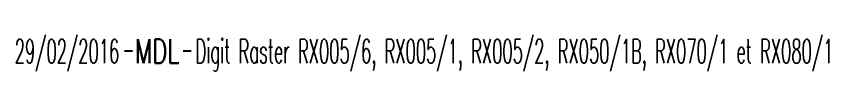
# Model space of a CAD drawing. Header units: millimetres. Extents: x 150994 to 151987, y 125997 to 127005.
# Drawn here: x 151014.4 to 151065.3, y 126256.3 to 126258.6 of the extents above; entities that cross this region are included whole.
import ezdxf
from ezdxf.enums import TextEntityAlignment as Align

# ---------------------------------------------------------------- set-up
doc = ezdxf.new("R2010")
doc.units = ezdxf.units.MM
doc.layers.get('0').update_dxf_attribs({"linetype": 'CONTINUOUS'})
doc.layers.add('L_910', color=7, linetype='CONTINUOUS')
doc.styles.get("Standard").update_dxf_attribs({"font": 'romans.shx', "width": 0.85})

# ---------------------------------------------------------------- blocks, each defined once
blk = doc.blocks.new('GIS_MODF')
at = {"color": 0, "linetype": 'Continuous', "flags": 128}
for points in [[(-2.176232858328149, -0.01402023952687159), (-1.676232858328149, -0.01402023952687159)], [(1.51945154927671, -0.01402023952687159), (2.01945154927671, -0.01402023952687159)]]:
    blk.add_lwpolyline(points, dxfattribs=at)
at = {"color": 0, "linetype": 'Continuous', "width": 0.5}
blk.add_attdef('DATE', text='', height=1.5, dxfattribs=at).set_placement((-2.501987294206629, -0.7982370674435515), align=Align.RIGHT)
at = {"color": 0, "linetype": 'Continuous', "width": 1.771291495859094}
blk.add_attdef('USER', text='', height=1.5, dxfattribs=at).set_placement((-1.507047830906231, -0.7982370674435515), (1.276410234015202, -0.7982370674435515), align=Align.FIT)
at = {"color": 0, "linetype": 'Continuous', "width": 0.5}
blk.add_attdef('DESC', (2.288899962411961, -0.7982370674435515), '', height=1.5, dxfattribs=at)

msp = doc.modelspace()

# ---------------------------------------------------------------- block references
at = {"layer": 'L_910'}
ref = msp.add_blockref('GIS_MODF', (151023.3233033579, 126257.5846552625), dxfattribs=at)
ref.add_attrib('DATE', '29/02/2016', dxfattribs={"layer": '0', "color": 0, "linetype": 'Continuous', "height": 1.5, "width": 0.5}).set_placement((151020.8213160637, 126256.786418195), align=Align.RIGHT)
ref.add_attrib('USER', 'MDL', dxfattribs={"layer": '0', "color": 0, "linetype": 'Continuous', "height": 1.5, "width": 0.6388264411295095}).set_placement((151021.816255527, 126256.786418195), (151024.5997135919, 126256.786418195), align=Align.FIT)
ref.add_attrib('DESC', 'Digit Raster RX005/6, RX005/1, RX005/2, RX050/1B, RX070/1 et RX080/1', (151025.6122033203, 126256.786418195), dxfattribs={"layer": '0', "color": 0, "linetype": 'Continuous', "height": 1.5, "width": 0.5})

doc.saveas('drawing.dxf')
